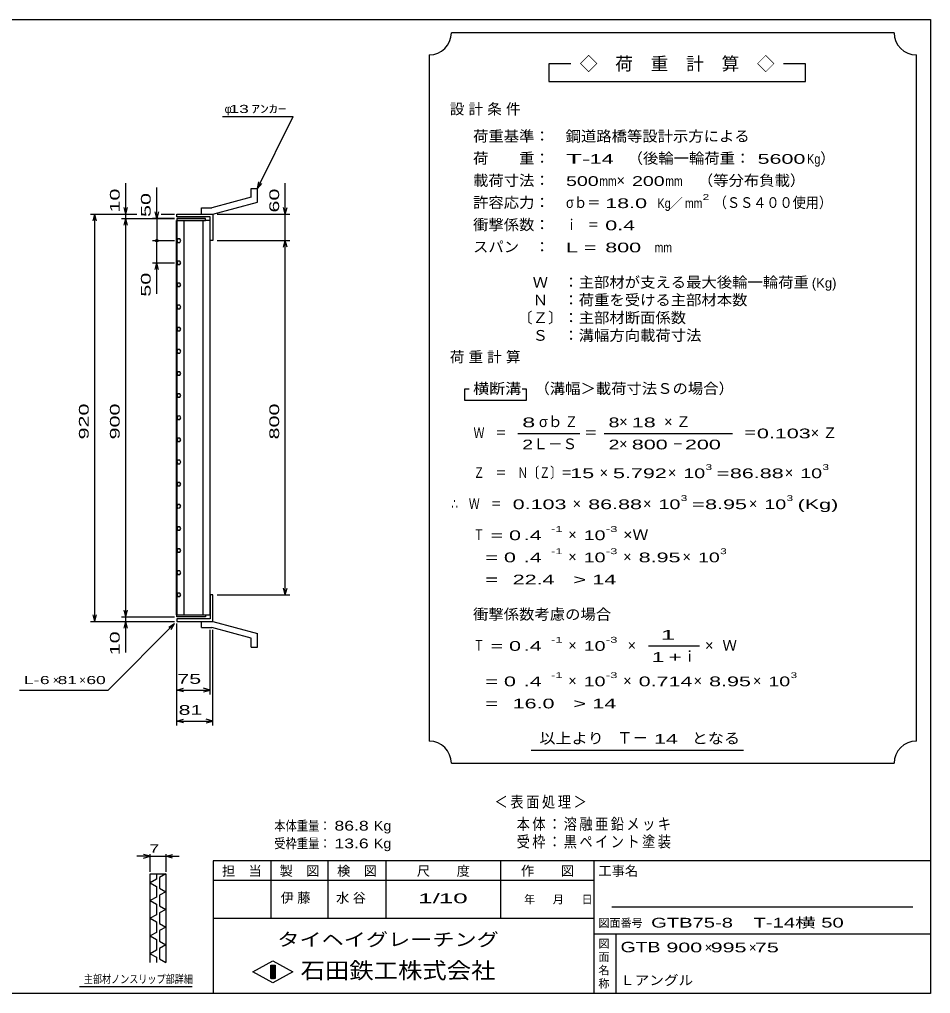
# Model space of a CAD drawing. Units: millimetres, scale not verified. Extents: x -1820 to 1731, y -1282 to 1054.
# Drawn here: x -326 to 1731, y -1146 to 1054 of the extents above; entities that cross this region are included whole.
import ezdxf
from ezdxf.enums import TextEntityAlignment as Align

# ---------------------------------------------------------------- set-up
doc = ezdxf.new("R2010")
doc.units = ezdxf.units.MM
doc.header["$LTSCALE"] = 10
for name, color, linetype, lineweight in [('0_2', 150, 'Continuous', 25), ('16', 3, 'Continuous', 25), ('19', 6, 'Continuous', 25), ('22', 4, 'Continuous', 25), ('24', 2, 'Continuous', 25), ('32', 4, 'Continuous', 25)]:
    doc.layers.add(name, color=color, linetype=linetype, lineweight=lineweight)
doc.styles.add('ベクトル', font='')
doc.styles.get('ベクトル').set_extended_font_data('ベクトル')

msp = doc.modelspace()

# ---------------------------------------------------------------- linework, layer by layer
at = {"layer": '0_2'}
for p, q in [((-1729, 1053.5), (1731, 1053.5)), ((1731, 1053.5), (1731, -1146.5)), ((1731, -846.5), (111, -846.5)), ((111, -846.5), (111, -1146.5)), ((241, -846.5), (241, -976.5)), ((371, -976.5), (371, -846.5)), ((501, -846.5), (501, -976.5)), ((761, -976.5), (761, -846.5)), ((971, -846.5), (971, -1146.5)), ((971, -891.5), (111, -891.5)), ((1691, -951.5), (1011, -951.5)), ((111, -976.5), (971, -976.5)), ((971, -1011.5), (1731, -1011.5)), ((1021, -1146.5), (1021, -1011.5)), ((201, -1097.5), (246, -1072.5)), ((246, -1072.5), (291, -1097.5)), ((246, -1122.5), (201, -1097.5)), ((241, -1082.5), (251, -1082.5)), ((241, -1112.5), (241, -1082.5)), ((241, -1082.5), (243, -1082.5)), ((243, -1082.5), (243, -1112.5)), ((245, -1112.5), (245, -1082.5)), ((245, -1082.5), (247, -1082.5)), ((291, -1097.5), (246, -1122.5)), ((247, -1082.5), (247, -1112.5)), ((249, -1112.5), (249, -1082.5)), ((249, -1082.5), (251, -1082.5)), ((251, -1082.5), (251, -1112.5)), ((251, -1082.5), (251, -1112.5)), ((251, -1112.5), (241, -1112.5)), ((243, -1112.5), (245, -1112.5)), ((247, -1112.5), (249, -1112.5)), ((1731, -1146.5), (-1729, -1146.5))]:
    msp.add_line(p, q, dxfattribs=at)
at = {"layer": '16'}
for p, q in [((28.3, -291.5), (28.3, 599.5)), ((28.3, 599.5), (29, 599.5)), ((94, 604), (29, 604)), ((29, 604), (29, 599.5)), ((29, 599.5), (94, 599.5)), ((29, 599.5), (29, -291.5)), ((104, 599.5), (29, 599.5)), ((44.5, 599.5), (44.5, -291.5)), ((88.5, -291.5), (88.5, 599.5)), ((94, 599.5), (94, 604)), ((104, -291.5), (104, 599.5)), ((31.22, 557.88), (29, 553.96)), ((29, 553.96), (31.28, 550.09)), ((35.72, 557.91), (31.22, 557.88)), ((31.28, 550.09), (35.78, 550.12)), ((38, 554), (35.72, 557.91)), ((35.78, 550.12), (38, 554.04)), ((31.22, 507.88), (29, 503.96)), ((35.72, 507.91), (31.22, 507.88)), ((38, 504), (35.72, 507.91)), ((29, 503.96), (31.28, 500.09)), ((31.28, 500.09), (35.78, 500.12)), ((35.78, 500.12), (38, 504.04)), ((31.22, 457.88), (29, 453.96)), ((29, 453.96), (31.28, 450.09)), ((35.72, 457.91), (31.22, 457.88)), ((31.28, 450.09), (35.78, 450.12)), ((38, 454), (35.72, 457.91)), ((35.78, 450.12), (38, 454.04)), ((31.22, 407.88), (29, 403.96)), ((29, 403.96), (31.28, 400.09)), ((35.72, 407.91), (31.22, 407.88)), ((31.28, 400.09), (35.78, 400.12)), ((38, 404), (35.72, 407.91)), ((35.78, 400.12), (38, 404.04)), ((31.22, 357.88), (29, 353.96)), ((29, 353.96), (31.28, 350.09)), ((35.72, 357.91), (31.22, 357.88)), ((38, 354), (35.72, 357.91)), ((35.78, 350.12), (38, 354.04)), ((31.28, 350.09), (35.78, 350.12)), ((31.22, 307.88), (29, 303.96)), ((29, 303.96), (31.28, 300.09)), ((35.72, 307.91), (31.22, 307.88)), ((31.28, 300.09), (35.78, 300.12)), ((38, 304), (35.72, 307.91)), ((35.78, 300.12), (38, 304.04)), ((31.22, 257.88), (29, 253.96)), ((29, 253.96), (31.28, 250.09)), ((35.72, 257.91), (31.22, 257.88)), ((31.28, 250.09), (35.78, 250.12)), ((38, 254), (35.72, 257.91)), ((35.78, 250.12), (38, 254.04)), ((31.22, 207.88), (29, 203.96)), ((29, 203.96), (31.28, 200.09)), ((35.72, 207.91), (31.22, 207.88)), ((31.28, 200.09), (35.78, 200.12)), ((38, 204), (35.72, 207.91)), ((35.78, 200.12), (38, 204.04)), ((31.22, 157.88), (29, 153.96)), ((35.72, 157.91), (31.22, 157.88)), ((38, 154), (35.72, 157.91)), ((35.78, 150.12), (38, 154.04)), ((29, 153.96), (31.28, 150.09)), ((31.28, 150.09), (35.78, 150.12)), ((31.22, 107.88), (29, 103.96)), ((29, 103.96), (31.28, 100.09)), ((35.72, 107.91), (31.22, 107.88)), ((31.28, 100.09), (35.78, 100.12)), ((38, 104), (35.72, 107.91)), ((35.78, 100.12), (38, 104.04)), ((31.22, 57.88), (29, 53.96)), ((29, 53.96), (31.28, 50.09)), ((35.72, 57.91), (31.22, 57.88)), ((31.28, 50.09), (35.78, 50.12)), ((38, 54), (35.72, 57.91)), ((35.78, 50.12), (38, 54.04)), ((31.22, 7.88), (29, 3.96)), ((29, 3.96), (31.28, 0.09)), ((35.72, 7.91), (31.22, 7.88)), ((31.28, 0.09), (35.78, 0.12)), ((38, 4), (35.72, 7.91)), ((35.78, 0.12), (38, 4.04)), ((31.22, -42.12), (29, -46.04)), ((35.72, -42.09), (31.22, -42.12)), ((38, -46), (35.72, -42.09)), ((29, -46.04), (31.28, -49.91)), ((31.28, -49.91), (35.78, -49.88)), ((35.78, -49.88), (38, -45.96)), ((31.22, -92.12), (29, -96.04)), ((29, -96.04), (31.28, -99.91)), ((35.72, -92.09), (31.22, -92.12)), ((31.28, -99.91), (35.78, -99.88)), ((38, -96), (35.72, -92.09)), ((35.78, -99.88), (38, -95.96)), ((31.22, -142.12), (29, -146.04)), ((29, -146.04), (31.28, -149.91)), ((35.72, -142.09), (31.22, -142.12)), ((31.28, -149.91), (35.78, -149.88)), ((38, -146), (35.72, -142.09)), ((35.78, -149.88), (38, -145.96)), ((31.22, -192.12), (29, -196.04)), ((29, -196.04), (31.28, -199.91)), ((35.72, -192.09), (31.22, -192.12)), ((38, -196), (35.72, -192.09)), ((35.78, -199.88), (38, -195.96)), ((31.28, -199.91), (35.78, -199.88)), ((31.22, -242.12), (29, -246.04)), ((29, -246.04), (31.28, -249.91)), ((35.72, -242.09), (31.22, -242.12)), ((31.28, -249.91), (35.78, -249.88)), ((38, -246), (35.72, -242.09)), ((35.78, -249.88), (38, -245.96)), ((29, -291.5), (28.3, -291.5)), ((29, -291.5), (94, -291.5)), ((29, -296), (29, -291.5)), ((29, -291.5), (104, -291.5)), ((94, -296), (29, -296)), ((94, -291.5), (94, -296))]:
    msp.add_line(p, q, dxfattribs=at)
at = {"layer": '19'}
for p, q in [((197, 672), (211, 672)), ((197, 652), (197, 672)), ((211, 641), (211, 672)), ((197, 652), (108, 628)), ((110, 614), (211, 641)), ((85, 628), (108, 628)), ((85, 614), (85, 628)), ((29, 608), (29, 614)), ((29, 614), (109, 614)), ((104, 608), (29, 608)), ((85, 614), (110, 614)), ((104, 554), (104, 608)), ((109, 614), (110, 613)), ((110, 613), (110, 554)), ((110, 554), (104, 554)), ((110, -246), (104, -246)), ((104, -246), (104, -300)), ((110, -305), (110, -246)), ((29, -300), (29, -306)), ((104, -300), (29, -300)), ((29, -306), (109, -306)), ((85, -306), (110, -306)), ((85, -320), (85, -306)), ((109, -306), (110, -305)), ((110, -306), (211, -333)), ((85, -320), (108, -320)), ((197, -344), (108, -320)), ((197, -364), (197, -344)), ((211, -364), (211, -333)), ((197, -364), (211, -364))]:
    msp.add_line(p, q, dxfattribs=at)
at = {"layer": '22'}
for p, q in [((132, 834), (292, 834)), ((211, 672), (292, 834)), ((-86, 614), (-86, 684)), ((211, 672), (214, 686.6)), ((211, 672), (221, 683)), ((274, 614), (274, 684)), ((-16, 604), (-16, 674)), ((-86, 614), (-90, 629)), ((-86, 614), (-82, 629)), ((-16, 604), (-20, 619)), ((-12, 619), (-16, 604)), ((274, 614), (270, 629)), ((274, 614), (278, 629)), ((-166, 614), (-61, 614)), ((-160, 599), (-156, 614)), ((-152, 599), (-156, 614)), ((-156, -306), (-156, 614)), ((-96, 614), (-61, 614)), ((-96, 604), (24, 604)), ((-90, 589), (-86, 604)), ((-86, 604), (-86, 614)), ((-82, 589), (-86, 604)), ((-86, -296), (-86, 604)), ((24, 604), (-26, 604)), ((-16, 604), (-16, 554)), ((-6, 614), (24, 614)), ((-6, 614), (24, 614)), ((120, 614), (284, 614)), ((274, 554), (274, 614)), ((-26, 554), (24, 554)), ((-16, 504), (-16, 554)), ((120, 554), (284, 554)), ((270, 539), (274, 554)), ((278, 539), (274, 554)), ((274, -246), (274, 554)), ((-26, 504), (24, 504)), ((-20, 489), (-16, 504)), ((-12, 489), (-16, 504)), ((-16, 434), (-16, 504)), ((274, -246), (270, -231)), ((274, -246), (278, -231)), ((120, -246), (284, -246)), ((-86, -296), (-90, -281)), ((-86, -296), (-82, -281)), ((-166, -306), (24, -306)), ((-156, -306), (-160, -291)), ((-156, -306), (-152, -291)), ((-96, -296), (24, -296)), ((-96, -306), (24, -306)), ((-90, -321), (-86, -306)), ((-86, -306), (-86, -296)), ((-82, -321), (-86, -306)), ((-86, -376), (-86, -306)), ((-126, -461), (24, -311)), ((11, -319), (24, -311)), ((16, -324), (24, -311)), ((29, -471), (29, -311)), ((29, -541), (29, -311)), ((104, -471), (104, -325)), ((110, -541), (110, -325)), ((-326, -461), (-126, -461)), ((29, -461), (44, -457)), ((44, -465), (29, -461)), ((29, -461), (104, -461)), ((104, -461), (89, -457)), ((89, -465), (104, -461)), ((29, -531), (44, -527)), ((110, -531), (95, -527)), ((44, -535), (29, -531)), ((29, -531), (110, -531)), ((95, -535), (110, -531))]:
    msp.add_line(p, q, dxfattribs=at)
msp.add_circle((-16, 554), 3, dxfattribs=at)
at = {"layer": '24', "color": 4}
for p, q in [((1649, 1023.5), (649, 1023.5)), ((599, 973.5), (599, -576.5)), ((1699, -576.5), (1699, 973.5)), ((919, 953.5), (869, 953.5)), ((869, 953.5), (869, 913.5)), ((1449, 953.5), (1399, 953.5)), ((1449, 913.5), (1449, 953.5)), ((869, 913.5), (1449, 913.5)), ((689, 218.5), (679, 218.5)), ((679, 218.5), (679, 193.5)), ((819, 218.5), (809, 218.5)), ((819, 193.5), (819, 218.5)), ((679, 193.5), (819, 193.5)), ((799, 118.5), (939, 118.5)), ((994, 118.5), (1284, 118.5)), ((1094, -361.5), (1209, -361.5)), ((829, -596.5), (1309, -596.5)), ((649, -626.5), (1649, -626.5))]:
    msp.add_line(p, q, dxfattribs=at)
for centre, start, end in [((599, 1023.5), 270, 0), ((1699, 1023.5), 180, 270), ((599, -626.5), 0, 90), ((1699, -626.5), 90, 180)]:
    msp.add_arc(centre, 50, start, end, dxfattribs=at)
at = {"layer": '32'}
for p, q in [((-31, -836.5), (-46, -832.5)), ((-31, -871.5), (-31, -831.5)), ((4, -831.5), (4, -871.5)), ((4, -836.5), (19, -832.5)), ((-31, -836.5), (-61, -836.5)), ((-46, -840.5), (-31, -836.5)), ((-31, -836.5), (4, -836.5)), ((19, -840.5), (4, -836.5)), ((4, -836.5), (34, -836.5)), ((-31, -876.5), (4, -876.5)), ((-31, -1076.5), (-31, -876.5)), ((-17, -876.5), (-17, -888.5)), ((4, -876.5), (-10, -884.5)), ((4, -876.5), (4, -1076.5)), ((-17, -888.5), (-31, -896.5)), ((-31, -896.5), (-17, -904.5)), ((-10, -884.5), (-10, -908.5)), ((-17, -904.5), (-17, -928.5)), ((-10, -908.5), (4, -916.5)), ((4, -916.5), (-10, -924.5)), ((-17, -928.5), (-31, -936.5)), ((-31, -936.5), (-17, -944.5)), ((-17, -944.5), (-17, -968.5)), ((-10, -924.5), (-10, -948.5)), ((-10, -948.5), (4, -956.5)), ((4, -956.5), (-10, -964.5)), ((-10, -964.5), (-10, -988.5)), ((-17, -968.5), (-31, -976.5)), ((-31, -976.5), (-17, -984.5)), ((-17, -984.5), (-17, -1008.5)), ((-10, -988.5), (4, -996.5)), ((-17, -1008.5), (-31, -1016.5)), ((4, -996.5), (-10, -1004.5)), ((-10, -1004.5), (-10, -1028.5)), ((-31, -1016.5), (-17, -1024.5)), ((-17, -1024.5), (-17, -1048.5)), ((-10, -1028.5), (4, -1036.5)), ((-17, -1048.5), (-31, -1056.5)), ((4, -1036.5), (-10, -1044.5)), ((-10, -1044.5), (-10, -1068.5)), ((-31, -1056.5), (-17, -1064.5)), ((-17, -1064.5), (-17, -1076.5)), ((-10, -1068.5), (4, -1076.5)), ((64, -1131.5), (-191, -1131.5))]:
    msp.add_line(p, q, dxfattribs=at)

# ---------------------------------------------------------------- texts
at = {"layer": '0_2', "style": 'ベクトル'}
for s, height, p in [('担\u3000当', 21.99, (131, -869.5)), ('製\u3000図', 21.99, (261, -869.5)), ('検\u3000図', 21.99, (391, -869.5)), ('尺\u3000\u3000度', 21.99, (571, -869.5)), ('作\u3000\u3000図', 21.99, (806, -869.5)), ('工事名', 21.99, (981, -869.5)), ('年', 18.33, (813, -934)), ('月', 18.33, (878, -934)), ('日', 18.33, (943, -934)), ('図面番号', 18.33, (981, -987)), ('図', 18.33, (981, -1034)), ('面', 18.33, (981, -1064)), ('名', 18.33, (981, -1094)), ('称', 18.33, (981, -1124))]:
    msp.add_text(s, height=height, dxfattribs=at).set_placement(p, align=Align.MIDDLE_LEFT)
at = {"layer": '0_2', "color": 222, "style": 'ベクトル'}
for s, height, width, p in [('タイヘイグレーチング', 29.33, 1.25, (256, -1024.5)), ('石田鉄工株式会社', 36.66, 1.1, (308.5, -1094.5))]:
    msp.add_text(s, height=height, dxfattribs=dict(at, width=width)).set_placement(p, align=Align.MIDDLE_LEFT)
at = {"layer": '22', "color": 2, "style": 'ベクトル'}
for s, height, width, p in [(' 13 ', 18.33, 1.6, (137, 851.5)), ('ｱﾝｶｰ', 18.33, 1.6, (197, 851.5)), ('L-', 18.33, 1.6, (-316, -438.5)), (' 6 ', 18.33, 1.6, (-291, -438.5)), (' 81 ', 18.33, 1.6, (-251, -438.5)), (' 60 ', 18.33, 1.6, (-186, -438.5)), (' 75 ', 21.99, 1.65, (16.5, -436)), (' 81 ', 21.99, 1.65, (19.5, -506)), ('本体重量：', 21.99, 0.85, (249, -767.5)), (' 86.8', 21.99, 1.35, (374, -767.5)), ('Kg', 21.99, 1.1, (474, -767.5)), ('受枠重量：', 21.99, 0.85, (249, -807.5)), (' 13.6', 21.99, 1.35, (374, -807.5)), ('Kg', 21.99, 1.1, (474, -807.5)), ('1/', 21.99, 2, (574, -931.5)), (' 10 ', 21.99, 2, (604, -931.5)), ('GTB75-8\u3000T-14横 50                 ', 21.99, 1.55, (1100, -986.5)), ('GTB', 23.46, 1.4, (1031, -1041.5)), (' 900 ', 21.99, 1.65, (1121, -1042.5)), (' 995 ', 21.99, 1.65, (1221, -1042.5)), (' 75 ', 21.99, 1.65, (1321, -1042.5)), ('Ｌアングル', 21.99, 1.1, (1030, -1116.5))]:
    msp.add_text(s, height=height, dxfattribs=dict(at, width=width)).set_placement(p, align=Align.MIDDLE_LEFT)
for s, height, p in [('φ', 18.33, (137, 851.5)), ('×', 18.33, (-251, -438.5)), ('×', 18.33, (-191, -438.5)), ('×', 21.99, (1221, -1042.5)), ('×', 21.99, (1321, -1042.5))]:
    msp.add_text(s, height=height, dxfattribs=at).set_placement(p, align=Align.MIDDLE_LEFT)
at = {"layer": '22', "color": 2, "style": 'ベクトル', "width": 1.65}
for s, p in [(' 10 ', (-111, 604)), (' 60 ', (249, 604)), (' 50 ', (-41, 594)), (' 50 ', (-41, 414)), (' 920 ', (-181, 91.5)), (' 900 ', (-111, 91.5)), (' 800 ', (249, 91.5)), (' 10 ', (-111, -396))]:
    msp.add_text(s, height=21.99, rotation=90, dxfattribs=at).set_placement(p, align=Align.MIDDLE_LEFT)
at = {"layer": '22', "color": 2, "attachment_point": 4, "style": 'ベクトル'}
for s, insert, char_height in [('\\T1.2;\\W0.85;＜表面処理＞', (746.5, -715), 25.66), ('\\T1.19;\\W0.85;本体：溶融亜鉛メッキ', (796.5, -765), 25.66), ('\\T1.19;\\W0.85;受枠：黒ペイント塗装', (796.5, -805), 25.66), ('\\T1.25;伊藤\u3000', (263.5, -931.5), 21.99), ('\\T1.25;水谷\u3000', (388.5, -931.5), 21.99)]:
    msp.add_mtext(s, dxfattribs=dict(at, insert=insert, char_height=char_height))
at = {"layer": '24', "style": 'ベクトル'}
for s, height, p in [('◇\u3000荷\u3000重\u3000計\u3000算\u3000◇', 29.33, (939, 953.5)), ('）', 24.19, (1482, 740)), ('×', 24.19, (1022, 690)), ('／', 21.99, (1141.5, 638.5)), ('(Kg)', 21.99, (1463, 458.5)), ('σｂ', 24.19, (847, 145)), ('×', 24.19, (1028, 145)), ('Ｌ－Ｓ', 24.19, (834, 95)), ('×', 24.19, (1028, 95)), ('×', 24.19, (984, 30)), ('×', 24.19, (1138, 30)), ('×', 24.19, (1402, 30)), ('×', 24.19, (923, -40)), ('×', 24.19, (1082, -40)), ('×', 24.19, (1321, -40)), ('×', 24.19, (913, -110)), ('×', 24.19, (913, -160)), ('×', 24.19, (1037, -160)), ('×', 24.19, (1171, -160)), ('Ｗ', 24.19, (1261, -360)), ('×', 24.19, (913, -360)), ('×', 24.19, (1047, -360)), ('ｉ', 24.19, (1170.5, -385)), ('×', 24.19, (1222, -360)), ('×', 24.19, (913, -440)), ('×', 24.19, (1037, -440)), ('×', 24.19, (1196, -440)), ('×', 24.19, (1330, -440)), ('Ｔ－', 25.66, (1023, -569))]:
    msp.add_text(s, height=height, dxfattribs=at).set_placement(p, align=Align.MIDDLE_LEFT)
for s, height, width, p in [('荷重基準：\u3000', 24.19, 1.05, (698, 790)), ('鋼道路橋等設計示方による', 24.19, 1.05, (907, 790)), ('荷\u3000\u3000重：\u3000', 24.19, 1.05, (698, 740)), ('T-', 21.99, 2, (908, 738.5)), (' 14 ', 21.99, 1.65, (948, 738.5)), ('（後輪一輪荷重：', 24.19, 1.05, (1047, 740)), (' 5600', 21.99, 1.65, (1327, 738.5)), ('Kg', 21.99, 0.85, (1452, 738.5)), ('載荷寸法：\u3000', 24.19, 1.05, (698, 690)), ('\u3000（等分布負載）', 24.19, 1.05, (1171, 690)), ('500', 21.99, 1.5, (908, 688.5)), ('mm', 21.99, 0.8, (983, 688.5)), ('200', 21.99, 1.5, (1057, 688.5)), ('mm', 21.99, 0.8, (1132, 688.5)), ('許容応力：\u3000', 24.19, 1.05, (698, 640)), ('σｂ＝', 24.19, 0.9, (908, 640)), (' 18.0', 21.99, 1.65, (983, 638.5)), ('Kg', 21.99, 0.85, (1114, 638.5)), ('mm', 21.99, 0.8, (1176.5, 638.5)), ('2', 13.2, 1.5, (1216.5, 652.5)), ('（ＳＳ４００使用）', 24.19, 0.9, (1241.5, 640)), ('衝撃係数：\u3000', 24.19, 1.05, (698, 590)), ('ｉ\u3000＝', 24.19, 0.75, (908, 590)), (' 0.4', 21.99, 1.65, (983, 588.5)), ('スパン\u3000：\u3000', 24.19, 1.05, (698, 540)), ('L =', 21.99, 1.65, (908, 538.5)), (' 800 ', 21.99, 1.65, (983, 538.5)), ('mm', 21.99, 0.8, (1108, 538.5)), ('\u3000Ｗ\u3000：主部材が支える最大後輪一輪荷重', 24.19, 1.05, (798, 460)), ('\u3000Ｎ\u3000：荷重を受ける主部材本数', 24.19, 1.05, (798, 420)), ('〔Ｚ〕：主部材断面係数', 24.19, 1.05, (798, 380)), ('\u3000Ｓ\u3000：溝幅方向載荷寸法', 24.19, 1.05, (798, 340)), ('横断溝', 24.19, 1.1, (698, 220)), ('\u3000（溝幅＞載荷寸法Ｓの場合）', 24.19, 1.05, (802, 220)), ('8', 21.99, 1.8, (809, 143.5)), ('Ｚ', 24.19, 0.9, (905, 145)), ('8', 21.99, 1.5, (1004, 143.5)), (' 18 ', 21.99, 1.65, (1043, 143.5)), ('Ｗ\u3000＝', 24.19, 0.75, (699, 120)), ('＝', 24.19, 0.9, (949, 120)), ('＝', 24.19, 0.9, (1309, 120)), ('0.103', 21.99, 1.65, (1339, 118.5)), ('2', 21.99, 1.5, (809, 93.5)), ('2', 21.99, 1.5, (1004, 93.5)), (' 800 ', 21.99, 1.65, (1043, 93.5)), ('－', 24.19, 0.75, (1148, 95)), (' 200 ', 21.99, 1.65, (1163, 93.5)), ('Ｚ\u3000＝\u3000Ｎ〔Ｚ〕＝', 24.19, 0.75, (699, 30)), ('3', 13.2, 1.5, (1223, 42.5)), ('3', 13.2, 1.5, (1487, 42.5)), (' 15 ', 21.99, 1.65, (904, 28.5)), ('5.792', 21.99, 1.65, (1014, 28.5)), ('10', 21.99, 1.5, (1173, 28.5)), ('=', 21.99, 1.7, (1248, 28.5)), ('86.88', 21.99, 1.65, (1278, 28.5)), ('10', 21.99, 1.5, (1437, 28.5)), ('3', 13.2, 1.5, (1167, -27.5)), ('3', 13.2, 1.5, (1406, -27.5)), ('∴\u3000Ｗ\u3000＝', 24.19, 0.75, (649, -40)), (' 0.103', 21.99, 1.65, (774, -41.5)), ('86.88', 21.99, 1.65, (958, -41.5)), ('10', 21.99, 1.5, (1117, -41.5)), ('=', 21.99, 1.7, (1192, -41.5)), ('8.95', 21.99, 1.65, (1222, -41.5)), ('10', 21.99, 1.5, (1356, -41.5)), ('(Kg)', 21.99, 1.65, (1431, -41.5)), ('Ｔ', 24.19, 0.75, (699, -110)), (' = 0', 21.99, 1.65, (724, -111.5)), (' .4 ', 21.99, 1.65, (799, -111.5)), ('-1', 13.2, 1.65, (874, -97.5)), ('10', 21.99, 1.5, (948, -111.5)), ('-3', 13.2, 1.65, (998, -97.5)), ('×Ｗ', 24.19, 1.1, (1037, -110)), ('  = 0', 21.99, 1.65, (699, -161.5)), (' .4 ', 21.99, 1.65, (799, -161.5)), ('-1', 13.2, 1.65, (874, -147.5)), ('10', 21.99, 1.5, (948, -161.5)), ('-3', 13.2, 1.65, (998, -147.5)), ('8.95', 21.99, 1.65, (1072, -161.5)), ('10', 21.99, 1.5, (1206, -161.5)), ('3', 13.2, 1.5, (1256, -147.5)), ('  =', 21.99, 1.65, (699, -211.5)), (' 22.4', 21.99, 1.65, (774, -211.5)), ('>', 21.99, 1.7, (924, -211.5)), (' 14 ', 21.99, 1.65, (954, -211.5)), ('衝撃係数考慮の場合', 24.19, 1.05, (698, -290)), ('Ｔ', 24.19, 0.75, (699, -360)), (' = 0', 21.99, 1.65, (724, -361.5)), (' .4 ', 21.99, 1.65, (799, -361.5)), ('-1', 13.2, 1.65, (874, -347.5)), ('10', 21.99, 1.5, (948, -361.5)), ('-3', 13.2, 1.65, (998, -347.5)), ('  = 0', 21.99, 1.65, (699, -441.5)), (' .4 ', 21.99, 1.65, (799, -441.5)), ('-1', 13.2, 1.65, (874, -427.5)), ('10', 21.99, 1.5, (948, -441.5)), ('-3', 13.2, 1.65, (998, -427.5)), ('0.714', 21.99, 1.65, (1072, -441.5)), ('8.95', 21.99, 1.65, (1231, -441.5)), ('10', 21.99, 1.5, (1365, -441.5)), ('3', 13.2, 1.5, (1415, -427.5)), (' 16.0', 21.99, 1.65, (774, -491.5)), ('>', 21.99, 1.7, (924, -491.5)), (' 14 ', 21.99, 1.65, (954, -491.5)), ('  =', 21.99, 1.65, (699, -491.5)), ('以上より\u3000', 24.19, 1.1, (848, -570)), (' 14 ', 21.99, 1.65, (1093, -571.5)), ('となる', 24.19, 1.1, (1192, -570))]:
    msp.add_text(s, height=height, dxfattribs=dict(at, width=width)).set_placement(p, align=Align.MIDDLE_LEFT)
at = {"layer": '24', "attachment_point": 4, "style": 'ベクトル'}
for s, insert, char_height in [('\\T1.28;設計条件', (645.5, 850), 24.19), ('\\T1.28;荷重計算', (645.5, 290), 24.19), ('\\T1.42;×Ｚ', (1129.5, 145), 24.19), ('\\T1.42;×Ｚ', (1460.5, 120), 24.19), ('\\T1.25;\\W2;\\~1\\~', (1101.5, -336.5), 21.99), ('\\T1.33;\\W1.75;1+', (1101.5, -386.5), 21.99)]:
    msp.add_mtext(s, dxfattribs=dict(at, insert=insert, char_height=char_height))
at = {"layer": '32', "color": 2, "style": 'ベクトル'}
for s, width, p in [(' 7 ', 1.6, (-43.5, -819)), ('主部材ノンスリップ部詳細', 0.8, (-181, -1114))]:
    msp.add_text(s, height=18.33, dxfattribs=dict(at, width=width)).set_placement(p, align=Align.MIDDLE_LEFT)

doc.saveas('drawing.dxf')
